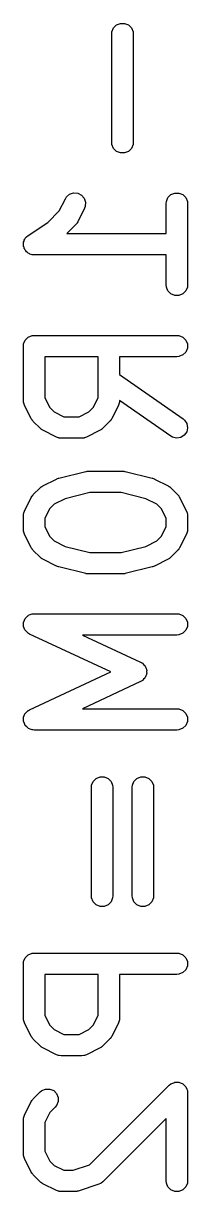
# Model space of a CAD drawing. Header units: inches. Extents: x -2.1 to 1.75, y 0.25 to 2.74.
# Drawn here: x 1.2149 to 1.2602, y 0.2452 to 0.5679 of the extents above; entities that cross this region are included whole.
import ezdxf

# ---------------------------------------------------------------- set-up
doc = ezdxf.new("R2010")
doc.units = ezdxf.units.IN
doc.header["$MEASUREMENT"] = 0
doc.layers.add('BLACK', color=250, linetype='CONTINUOUS')

msp = doc.modelspace()

# ---------------------------------------------------------------- linework, layer by layer
at = {"layer": 'BLACK', "linetype": 'CONTINUOUS'}
for p, q in [((1.23925, 0.56502), (1.2393, 0.5656)), ((1.23925, 0.53503), (1.23925, 0.56502)), ((1.2393, 0.5656), (1.23974, 0.56666)), ((1.23974, 0.56666), (1.24056, 0.56748)), ((1.24056, 0.56748), (1.24162, 0.56792)), ((1.24162, 0.56792), (1.24278, 0.56792)), ((1.24278, 0.56792), (1.24384, 0.56748)), ((1.24384, 0.56748), (1.24465, 0.56666)), ((1.24465, 0.56666), (1.2451, 0.5656)), ((1.2451, 0.5656), (1.24515, 0.56502)), ((1.24515, 0.56502), (1.24515, 0.53503)), ((1.2393, 0.53445), (1.23925, 0.53503)), ((1.23974, 0.53339), (1.2393, 0.53445)), ((1.24056, 0.53257), (1.23974, 0.53339)), ((1.24162, 0.53213), (1.24056, 0.53257)), ((1.24384, 0.53257), (1.24278, 0.53213)), ((1.24465, 0.53339), (1.24384, 0.53257)), ((1.2451, 0.53445), (1.24465, 0.53339)), ((1.24515, 0.53503), (1.2451, 0.53445)), ((1.24278, 0.53213), (1.24162, 0.53213)), ((1.22644, 0.51947), (1.22674, 0.51996)), ((1.22674, 0.51996), (1.22761, 0.52072)), ((1.22761, 0.52072), (1.22871, 0.52108)), ((1.22871, 0.52108), (1.22986, 0.521)), ((1.22986, 0.521), (1.23089, 0.52049)), ((1.23089, 0.52049), (1.23164, 0.51962)), ((1.23164, 0.51962), (1.23201, 0.51852)), ((1.2543, 0.51873), (1.25474, 0.51979)), ((1.25474, 0.51979), (1.25556, 0.52061)), ((1.25556, 0.52061), (1.25662, 0.52105)), ((1.25662, 0.52105), (1.25777, 0.52105)), ((1.25777, 0.52105), (1.25884, 0.52061)), ((1.25884, 0.52061), (1.25965, 0.51979)), ((1.25965, 0.51979), (1.26009, 0.51873)), ((1.22477, 0.51615), (1.22644, 0.51947)), ((1.23172, 0.51683), (1.22984, 0.51308)), ((1.23192, 0.51737), (1.23172, 0.51683)), ((1.23201, 0.51852), (1.23192, 0.51737)), ((1.25424, 0.51815), (1.2543, 0.51873)), ((1.25424, 0.50986), (1.25424, 0.51815)), ((1.26009, 0.51873), (1.26015, 0.51815)), ((1.26015, 0.51815), (1.26015, 0.49566)), ((1.22157, 0.51295), (1.22477, 0.51615)), ((1.22984, 0.51308), (1.22969, 0.51284)), ((1.21619, 0.50936), (1.22157, 0.51295)), ((1.22929, 0.51232), (1.22683, 0.50986)), ((1.22683, 0.50986), (1.25424, 0.50986)), ((1.22948, 0.51254), (1.22929, 0.51232)), ((1.22953, 0.51259), (1.22948, 0.51254)), ((1.22959, 0.51268), (1.22953, 0.51259)), ((1.22966, 0.51276), (1.22959, 0.51268)), ((1.22969, 0.51284), (1.22966, 0.51276)), ((1.21487, 0.50691), (1.21493, 0.50719)), ((1.21493, 0.50662), (1.21487, 0.50691)), ((1.21493, 0.50748), (1.21504, 0.50775)), ((1.21493, 0.50719), (1.21493, 0.50748)), ((1.21493, 0.50633), (1.21493, 0.50662)), ((1.21504, 0.50775), (1.2151, 0.50804)), ((1.2151, 0.50804), (1.21526, 0.50828)), ((1.21526, 0.50828), (1.21537, 0.50855)), ((1.21537, 0.50855), (1.21558, 0.50875)), ((1.21558, 0.50875), (1.21574, 0.50899)), ((1.21574, 0.50899), (1.21619, 0.50936)), ((1.21619, 0.50936), (1.21619, 0.50936)), ((1.21619, 0.50936), (1.21619, 0.50936)), ((1.21619, 0.50936), (1.21619, 0.50936)), ((1.21504, 0.50606), (1.21493, 0.50633)), ((1.2151, 0.50578), (1.21504, 0.50606)), ((1.21526, 0.50553), (1.2151, 0.50578)), ((1.21537, 0.50526), (1.21526, 0.50553)), ((1.21558, 0.50506), (1.21537, 0.50526)), ((1.21574, 0.50482), (1.21558, 0.50506)), ((1.21598, 0.50466), (1.21574, 0.50482)), ((1.21619, 0.50445), (1.21598, 0.50466)), ((1.21645, 0.50434), (1.21619, 0.50445)), ((1.21669, 0.50418), (1.21645, 0.50434)), ((1.21698, 0.50412), (1.21669, 0.50418)), ((1.21725, 0.50401), (1.21698, 0.50412)), ((1.21782, 0.50395), (1.21725, 0.50401)), ((1.21783, 0.50395), (1.21782, 0.50395)), ((1.21782, 0.50395), (1.21782, 0.50395)), ((1.25424, 0.50395), (1.21783, 0.50395)), ((1.21783, 0.50395), (1.21783, 0.50395)), ((1.25424, 0.49566), (1.25424, 0.50395)), ((1.2543, 0.49508), (1.25424, 0.49566)), ((1.25474, 0.49402), (1.2543, 0.49508)), ((1.25556, 0.4932), (1.25474, 0.49402)), ((1.25965, 0.49402), (1.25884, 0.4932)), ((1.26009, 0.49508), (1.25965, 0.49402)), ((1.26015, 0.49566), (1.26009, 0.49508)), ((1.25662, 0.49276), (1.25556, 0.4932)), ((1.25777, 0.49276), (1.25662, 0.49276)), ((1.25884, 0.4932), (1.25777, 0.49276)), ((1.21537, 0.48042), (1.21619, 0.48124)), ((1.21619, 0.48124), (1.21725, 0.48168)), ((1.21725, 0.48168), (1.21783, 0.48174)), ((1.21783, 0.48174), (1.2572, 0.48174)), ((1.2572, 0.48174), (1.25777, 0.48168)), ((1.25777, 0.48168), (1.25884, 0.48124)), ((1.25884, 0.48124), (1.25965, 0.48042)), ((1.21487, 0.47878), (1.21493, 0.47936)), ((1.21487, 0.46379), (1.21487, 0.47878)), ((1.21493, 0.47936), (1.21537, 0.48042)), ((1.25965, 0.48042), (1.26009, 0.47936)), ((1.26009, 0.47821), (1.25965, 0.47714)), ((1.26009, 0.47936), (1.26009, 0.47821)), ((1.2355, 0.47583), (1.22078, 0.47583)), ((1.22078, 0.47583), (1.22078, 0.46448)), ((1.2355, 0.46448), (1.2355, 0.47583)), ((1.2572, 0.47583), (1.2414, 0.47583)), ((1.2414, 0.47583), (1.2414, 0.47095)), ((1.25777, 0.47589), (1.2572, 0.47583)), ((1.25884, 0.47633), (1.25777, 0.47589)), ((1.25965, 0.47714), (1.25884, 0.47633)), ((1.2414, 0.47095), (1.25889, 0.45871)), ((1.21493, 0.46321), (1.21487, 0.46379)), ((1.21497, 0.46311), (1.21493, 0.46321)), ((1.21498, 0.46301), (1.21497, 0.46311)), ((1.21519, 0.46246), (1.21498, 0.46301)), ((1.21706, 0.45872), (1.21519, 0.46246)), ((1.22078, 0.46448), (1.22213, 0.46178)), ((1.22213, 0.46178), (1.22333, 0.46059)), ((1.23295, 0.46059), (1.23415, 0.46178)), ((1.23415, 0.46178), (1.2355, 0.46448)), ((1.24109, 0.46246), (1.23922, 0.45872)), ((1.2413, 0.46301), (1.24109, 0.46246)), ((1.24131, 0.46311), (1.2413, 0.46301)), ((1.24135, 0.46321), (1.24131, 0.46311)), ((1.2414, 0.46374), (1.24135, 0.46321)), ((1.2555, 0.45387), (1.2414, 0.46374)), ((1.21722, 0.45847), (1.21706, 0.45872)), ((1.21725, 0.4584), (1.21722, 0.45847)), ((1.21731, 0.45831), (1.21725, 0.4584)), ((1.21737, 0.45823), (1.21731, 0.45831)), ((1.21743, 0.45817), (1.21737, 0.45823)), ((1.22333, 0.46059), (1.22602, 0.45924)), ((1.22602, 0.45924), (1.23025, 0.45924)), ((1.23025, 0.45924), (1.23295, 0.46059)), ((1.23891, 0.45823), (1.23885, 0.45817)), ((1.23896, 0.45831), (1.23891, 0.45823)), ((1.23903, 0.4584), (1.23896, 0.45831)), ((1.23906, 0.45847), (1.23903, 0.4584)), ((1.23922, 0.45872), (1.23906, 0.45847)), ((1.25889, 0.45871), (1.25933, 0.45833)), ((1.25933, 0.45833), (1.25995, 0.45736)), ((1.21761, 0.45795), (1.21743, 0.45817)), ((1.21949, 0.45607), (1.21761, 0.45795)), ((1.21972, 0.45589), (1.21949, 0.45607)), ((1.21977, 0.45583), (1.21972, 0.45589)), ((1.21986, 0.45577), (1.21977, 0.45583)), ((1.21994, 0.45571), (1.21986, 0.45577)), ((1.22001, 0.45568), (1.21994, 0.45571)), ((1.22026, 0.45552), (1.22001, 0.45568)), ((1.22401, 0.45365), (1.22026, 0.45552)), ((1.23602, 0.45552), (1.23227, 0.45365)), ((1.23627, 0.45568), (1.23602, 0.45552)), ((1.23634, 0.45571), (1.23627, 0.45568)), ((1.23642, 0.45577), (1.23634, 0.45571)), ((1.23651, 0.45583), (1.23642, 0.45577)), ((1.23656, 0.45589), (1.23651, 0.45583)), ((1.23679, 0.45607), (1.23656, 0.45589)), ((1.23866, 0.45795), (1.23679, 0.45607)), ((1.23885, 0.45817), (1.23866, 0.45795)), ((1.2599, 0.4551), (1.25924, 0.45415)), ((1.26015, 0.45622), (1.2599, 0.4551)), ((1.25995, 0.45736), (1.26015, 0.45622)), ((1.22455, 0.45344), (1.22401, 0.45365)), ((1.22465, 0.45343), (1.22455, 0.45344)), ((1.22475, 0.45339), (1.22465, 0.45343)), ((1.22533, 0.45333), (1.22475, 0.45339)), ((1.23095, 0.45333), (1.22533, 0.45333)), ((1.23153, 0.45339), (1.23095, 0.45333)), ((1.23162, 0.45343), (1.23153, 0.45339)), ((1.23173, 0.45344), (1.23162, 0.45343)), ((1.23227, 0.45365), (1.23173, 0.45344)), ((1.25601, 0.45358), (1.2555, 0.45387)), ((1.25713, 0.45333), (1.25601, 0.45358)), ((1.25827, 0.45353), (1.25713, 0.45333)), ((1.25924, 0.45415), (1.25827, 0.45353)), ((1.22405, 0.44207), (1.22407, 0.44208)), ((1.22407, 0.44208), (1.22431, 0.44217)), ((1.22431, 0.44217), (1.22455, 0.44226)), ((1.22455, 0.44226), (1.22457, 0.44226)), ((1.22457, 0.44226), (1.22461, 0.44228)), ((1.22461, 0.44228), (1.23211, 0.44415)), ((1.23211, 0.44415), (1.23221, 0.44417)), ((1.23221, 0.44417), (1.23225, 0.44418)), ((1.23225, 0.44418), (1.23247, 0.44421)), ((1.23247, 0.44421), (1.23268, 0.44424)), ((1.23268, 0.44424), (1.23273, 0.44423)), ((1.23273, 0.44423), (1.23283, 0.44424)), ((1.23283, 0.44424), (1.2422, 0.44424)), ((1.2422, 0.44424), (1.2423, 0.44423)), ((1.2423, 0.44423), (1.24234, 0.44424)), ((1.24234, 0.44424), (1.24256, 0.44421)), ((1.24256, 0.44421), (1.24278, 0.44418)), ((1.24278, 0.44418), (1.24282, 0.44417)), ((1.24282, 0.44417), (1.24292, 0.44415)), ((1.24292, 0.44415), (1.25041, 0.44228)), ((1.25041, 0.44228), (1.25046, 0.44226)), ((1.25046, 0.44226), (1.25048, 0.44226)), ((1.25048, 0.44226), (1.25072, 0.44217)), ((1.25072, 0.44217), (1.25096, 0.44208)), ((1.25096, 0.44208), (1.25098, 0.44207)), ((1.21761, 0.43775), (1.21949, 0.43963)), ((1.21949, 0.43963), (1.21972, 0.43981)), ((1.21972, 0.43981), (1.21977, 0.43987)), ((1.21977, 0.43987), (1.21986, 0.43993)), ((1.21986, 0.43993), (1.21994, 0.43999)), ((1.21994, 0.43999), (1.22001, 0.44002)), ((1.22001, 0.44002), (1.22026, 0.44018)), ((1.22026, 0.44018), (1.22401, 0.44205)), ((1.22401, 0.44205), (1.22405, 0.44207)), ((1.25098, 0.44207), (1.25102, 0.44205)), ((1.25102, 0.44205), (1.25477, 0.44018)), ((1.25477, 0.44018), (1.25502, 0.44002)), ((1.25502, 0.44002), (1.25509, 0.43999)), ((1.25509, 0.43999), (1.25517, 0.43993)), ((1.25517, 0.43993), (1.25526, 0.43987)), ((1.25526, 0.43987), (1.25531, 0.43981)), ((1.25531, 0.43981), (1.25554, 0.43963)), ((1.25554, 0.43963), (1.25741, 0.43775)), ((1.21519, 0.43323), (1.21706, 0.43698)), ((1.21706, 0.43698), (1.21722, 0.43723)), ((1.21722, 0.43723), (1.21725, 0.4373)), ((1.21725, 0.4373), (1.21731, 0.43739)), ((1.21731, 0.43739), (1.21737, 0.43747)), ((1.21737, 0.43747), (1.21743, 0.43753)), ((1.21743, 0.43753), (1.21761, 0.43775)), ((1.22636, 0.43663), (1.22333, 0.43511)), ((1.23319, 0.43834), (1.22636, 0.43663)), ((1.24184, 0.43834), (1.23319, 0.43834)), ((1.24867, 0.43663), (1.24184, 0.43834)), ((1.2517, 0.43511), (1.24867, 0.43663)), ((1.25741, 0.43775), (1.2576, 0.43753)), ((1.2576, 0.43753), (1.25766, 0.43747)), ((1.25766, 0.43747), (1.25771, 0.43739)), ((1.25771, 0.43739), (1.25778, 0.4373)), ((1.25778, 0.4373), (1.25781, 0.43723)), ((1.25781, 0.43723), (1.25796, 0.43698)), ((1.25796, 0.43698), (1.25984, 0.43323)), ((1.21487, 0.43191), (1.21493, 0.43249)), ((1.21493, 0.43249), (1.21497, 0.43259)), ((1.21497, 0.43259), (1.21498, 0.43269)), ((1.21498, 0.43269), (1.21519, 0.43323)), ((1.22213, 0.43391), (1.22078, 0.43122)), ((1.22333, 0.43511), (1.22213, 0.43391)), ((1.2529, 0.43391), (1.2517, 0.43511)), ((1.25424, 0.43122), (1.2529, 0.43391)), ((1.25984, 0.43323), (1.26005, 0.43269)), ((1.26005, 0.43269), (1.26005, 0.43259)), ((1.26005, 0.43259), (1.26009, 0.43249)), ((1.26009, 0.43249), (1.26015, 0.43191)), ((1.21487, 0.42816), (1.21487, 0.43191)), ((1.22078, 0.43122), (1.22078, 0.42886)), ((1.25424, 0.42886), (1.25424, 0.43122)), ((1.26015, 0.43191), (1.26015, 0.42816)), ((1.21493, 0.42759), (1.21487, 0.42816)), ((1.21497, 0.42749), (1.21493, 0.42759)), ((1.21498, 0.42738), (1.21497, 0.42749)), ((1.21519, 0.42684), (1.21498, 0.42738)), ((1.21706, 0.42309), (1.21519, 0.42684)), ((1.22078, 0.42886), (1.22213, 0.42616)), ((1.22213, 0.42616), (1.22333, 0.42497)), ((1.2517, 0.42497), (1.2529, 0.42616)), ((1.2529, 0.42616), (1.25424, 0.42886)), ((1.25984, 0.42684), (1.25796, 0.42309)), ((1.26005, 0.42738), (1.25984, 0.42684)), ((1.26009, 0.42759), (1.26005, 0.42749)), ((1.26005, 0.42749), (1.26005, 0.42738)), ((1.26015, 0.42816), (1.26009, 0.42759)), ((1.21722, 0.42285), (1.21706, 0.42309)), ((1.21725, 0.42277), (1.21722, 0.42285)), ((1.21731, 0.42269), (1.21725, 0.42277)), ((1.22333, 0.42497), (1.22636, 0.42345)), ((1.22636, 0.42345), (1.23319, 0.42174)), ((1.24184, 0.42174), (1.24867, 0.42345)), ((1.24867, 0.42345), (1.2517, 0.42497)), ((1.25778, 0.42277), (1.25771, 0.42269)), ((1.25781, 0.42285), (1.25778, 0.42277)), ((1.25796, 0.42309), (1.25781, 0.42285)), ((1.21737, 0.4226), (1.21731, 0.42269)), ((1.21743, 0.42255), (1.21737, 0.4226)), ((1.21761, 0.42233), (1.21743, 0.42255)), ((1.21949, 0.42045), (1.21761, 0.42233)), ((1.21972, 0.42027), (1.21949, 0.42045)), ((1.21977, 0.42021), (1.21972, 0.42027)), ((1.21986, 0.42015), (1.21977, 0.42021)), ((1.21994, 0.42009), (1.21986, 0.42015)), ((1.22001, 0.42006), (1.21994, 0.42009)), ((1.22026, 0.4199), (1.22001, 0.42006)), ((1.22401, 0.41802), (1.22026, 0.4199)), ((1.23319, 0.42174), (1.24184, 0.42174)), ((1.25477, 0.4199), (1.25102, 0.41802)), ((1.25502, 0.42006), (1.25477, 0.4199)), ((1.25509, 0.42009), (1.25502, 0.42006)), ((1.25517, 0.42015), (1.25509, 0.42009)), ((1.25526, 0.42021), (1.25517, 0.42015)), ((1.25531, 0.42027), (1.25526, 0.42021)), ((1.25554, 0.42045), (1.25531, 0.42027)), ((1.25741, 0.42233), (1.25554, 0.42045)), ((1.2576, 0.42255), (1.25741, 0.42233)), ((1.25766, 0.4226), (1.2576, 0.42255)), ((1.25771, 0.42269), (1.25766, 0.4226)), ((1.22405, 0.41801), (1.22401, 0.41802)), ((1.22407, 0.418), (1.22405, 0.41801)), ((1.22431, 0.41791), (1.22407, 0.418)), ((1.22455, 0.41782), (1.22431, 0.41791)), ((1.22457, 0.41782), (1.22455, 0.41782)), ((1.22461, 0.4178), (1.22457, 0.41782)), ((1.23211, 0.41593), (1.22461, 0.4178)), ((1.25041, 0.4178), (1.24292, 0.41593)), ((1.25046, 0.41782), (1.25041, 0.4178)), ((1.25048, 0.41782), (1.25046, 0.41782)), ((1.25072, 0.41791), (1.25048, 0.41782)), ((1.25096, 0.418), (1.25072, 0.41791)), ((1.25098, 0.41801), (1.25096, 0.418)), ((1.25102, 0.41802), (1.25098, 0.41801)), ((1.23221, 0.41591), (1.23211, 0.41593)), ((1.23225, 0.41589), (1.23221, 0.41591)), ((1.23247, 0.41587), (1.23225, 0.41589)), ((1.23268, 0.41584), (1.23247, 0.41587)), ((1.23273, 0.41585), (1.23268, 0.41584)), ((1.23283, 0.41584), (1.23273, 0.41585)), ((1.2422, 0.41584), (1.23283, 0.41584)), ((1.2423, 0.41585), (1.2422, 0.41584)), ((1.24234, 0.41584), (1.2423, 0.41585)), ((1.24256, 0.41587), (1.24234, 0.41584)), ((1.24278, 0.41589), (1.24256, 0.41587)), ((1.24282, 0.41591), (1.24278, 0.41589)), ((1.24292, 0.41593), (1.24282, 0.41591)), ((1.21518, 0.40309), (1.21537, 0.40356)), ((1.21537, 0.40356), (1.21542, 0.4036)), ((1.21542, 0.4036), (1.21545, 0.40366)), ((1.21545, 0.40366), (1.21582, 0.40401)), ((1.21582, 0.40401), (1.21619, 0.40437)), ((1.21619, 0.40437), (1.21625, 0.4044)), ((1.21625, 0.4044), (1.2163, 0.40444)), ((1.2163, 0.40444), (1.21678, 0.40462)), ((1.21678, 0.40462), (1.21725, 0.40481)), ((1.21725, 0.40481), (1.21734, 0.40482)), ((1.21734, 0.40482), (1.21738, 0.40484)), ((1.21738, 0.40484), (1.21745, 0.40483)), ((1.21745, 0.40483), (1.21783, 0.40487)), ((1.21783, 0.40487), (1.2572, 0.40487)), ((1.2572, 0.40487), (1.25777, 0.40481)), ((1.25777, 0.40481), (1.25884, 0.40437)), ((1.25884, 0.40437), (1.25965, 0.40356)), ((1.25965, 0.40356), (1.26009, 0.40249)), ((1.21491, 0.40147), (1.21493, 0.40198)), ((1.21493, 0.40141), (1.21491, 0.40147)), ((1.21493, 0.40249), (1.21496, 0.40255)), ((1.21493, 0.40198), (1.21493, 0.40249)), ((1.21493, 0.40134), (1.21493, 0.40141)), ((1.21513, 0.40087), (1.21493, 0.40134)), ((1.21496, 0.40262), (1.21518, 0.40309)), ((1.21496, 0.40255), (1.21496, 0.40262)), ((1.2153, 0.40039), (1.21513, 0.40087)), ((1.21535, 0.40034), (1.2153, 0.40039)), ((1.21537, 0.40028), (1.21535, 0.40034)), ((1.21573, 0.39992), (1.21537, 0.40028)), ((1.25965, 0.40028), (1.25884, 0.39946)), ((1.26009, 0.40134), (1.25965, 0.40028)), ((1.26009, 0.40249), (1.26009, 0.40134)), ((1.21608, 0.39954), (1.21573, 0.39992)), ((1.21616, 0.39949), (1.21608, 0.39954)), ((1.21619, 0.39946), (1.21616, 0.39949)), ((1.21625, 0.39944), (1.21619, 0.39946)), ((1.21658, 0.39924), (1.21625, 0.39944)), ((1.23897, 0.38879), (1.21658, 0.39924)), ((1.2572, 0.39897), (1.23114, 0.39897)), ((1.23114, 0.39897), (1.2472, 0.39147)), ((1.25777, 0.39902), (1.2572, 0.39897)), ((1.25884, 0.39946), (1.25777, 0.39902)), ((1.2472, 0.39147), (1.24741, 0.39135)), ((1.24741, 0.39135), (1.24748, 0.39132)), ((1.24748, 0.39132), (1.24753, 0.39127)), ((1.24753, 0.39127), (1.2477, 0.39118)), ((1.2477, 0.39118), (1.248, 0.39084)), ((1.248, 0.39084), (1.24833, 0.39054)), ((1.24833, 0.39054), (1.24839, 0.39042)), ((1.21658, 0.37835), (1.23897, 0.38879)), ((1.24839, 0.39042), (1.24847, 0.39033)), ((1.24847, 0.38726), (1.24839, 0.38717)), ((1.24847, 0.39033), (1.24863, 0.3899)), ((1.24863, 0.38769), (1.24847, 0.38726)), ((1.24863, 0.3899), (1.24882, 0.3895)), ((1.24882, 0.38809), (1.24863, 0.38769)), ((1.24882, 0.3895), (1.24882, 0.38937)), ((1.24882, 0.38937), (1.24887, 0.38924)), ((1.24887, 0.38835), (1.24882, 0.38822)), ((1.24882, 0.38822), (1.24882, 0.38809)), ((1.24887, 0.38924), (1.24885, 0.38879)), ((1.24885, 0.38879), (1.24887, 0.38835)), ((1.2472, 0.38612), (1.23114, 0.37862)), ((1.24741, 0.38624), (1.2472, 0.38612)), ((1.24748, 0.38627), (1.24741, 0.38624)), ((1.24753, 0.38632), (1.24748, 0.38627)), ((1.2477, 0.38641), (1.24753, 0.38632)), ((1.248, 0.38674), (1.2477, 0.38641)), ((1.24833, 0.38705), (1.248, 0.38674)), ((1.24839, 0.38717), (1.24833, 0.38705)), ((1.21537, 0.37731), (1.21573, 0.37767)), ((1.21573, 0.37767), (1.21608, 0.37805)), ((1.21608, 0.37805), (1.21616, 0.3781)), ((1.21616, 0.3781), (1.21619, 0.37813)), ((1.21619, 0.37813), (1.21625, 0.37815)), ((1.21625, 0.37815), (1.21658, 0.37835)), ((1.23114, 0.37862), (1.2572, 0.37862)), ((1.2572, 0.37862), (1.25777, 0.37857)), ((1.25777, 0.37857), (1.25884, 0.37813)), ((1.25884, 0.37813), (1.25965, 0.37731)), ((1.21491, 0.37612), (1.21493, 0.37618)), ((1.21493, 0.37561), (1.21491, 0.37612)), ((1.21493, 0.37625), (1.21513, 0.37672)), ((1.21493, 0.37618), (1.21493, 0.37625)), ((1.21493, 0.3751), (1.21493, 0.37561)), ((1.21496, 0.37503), (1.21493, 0.3751)), ((1.21496, 0.37497), (1.21496, 0.37503)), ((1.21518, 0.3745), (1.21496, 0.37497)), ((1.21513, 0.37672), (1.2153, 0.3772)), ((1.21537, 0.37403), (1.21518, 0.3745)), ((1.2153, 0.3772), (1.21535, 0.37725)), ((1.21535, 0.37725), (1.21537, 0.37731)), ((1.25965, 0.37731), (1.26009, 0.37625)), ((1.26009, 0.3751), (1.25965, 0.37403)), ((1.26009, 0.37625), (1.26009, 0.3751)), ((1.21542, 0.37398), (1.21537, 0.37403)), ((1.21545, 0.37392), (1.21542, 0.37398)), ((1.21582, 0.37358), (1.21545, 0.37392)), ((1.21619, 0.37322), (1.21582, 0.37358)), ((1.21625, 0.37319), (1.21619, 0.37322)), ((1.2163, 0.37315), (1.21625, 0.37319)), ((1.21678, 0.37297), (1.2163, 0.37315)), ((1.21725, 0.37278), (1.21678, 0.37297)), ((1.21734, 0.37277), (1.21725, 0.37278)), ((1.21738, 0.37275), (1.21734, 0.37277)), ((1.21745, 0.37276), (1.21738, 0.37275)), ((1.21783, 0.37272), (1.21745, 0.37276)), ((1.2572, 0.37272), (1.21783, 0.37272)), ((1.25777, 0.37278), (1.2572, 0.37272)), ((1.25884, 0.37322), (1.25777, 0.37278)), ((1.25965, 0.37403), (1.25884, 0.37322)), ((1.23368, 0.3575), (1.23412, 0.35856)), ((1.23412, 0.35856), (1.23493, 0.35938)), ((1.23493, 0.35938), (1.236, 0.35982)), ((1.236, 0.35982), (1.23715, 0.35982)), ((1.23715, 0.35982), (1.23822, 0.35938)), ((1.23822, 0.35938), (1.23903, 0.35856)), ((1.23903, 0.35856), (1.23947, 0.3575)), ((1.24493, 0.3575), (1.24537, 0.35856)), ((1.24537, 0.35856), (1.24618, 0.35938)), ((1.24618, 0.35938), (1.24725, 0.35982)), ((1.24725, 0.35982), (1.2484, 0.35982)), ((1.2484, 0.35982), (1.24946, 0.35938)), ((1.24946, 0.35938), (1.25028, 0.35856)), ((1.25028, 0.35856), (1.25072, 0.3575)), ((1.23362, 0.35692), (1.23368, 0.3575)), ((1.23362, 0.32693), (1.23362, 0.35692)), ((1.23947, 0.3575), (1.23953, 0.35692)), ((1.23953, 0.35692), (1.23953, 0.32693)), ((1.24487, 0.35692), (1.24493, 0.3575)), ((1.24487, 0.32693), (1.24487, 0.35692)), ((1.25072, 0.3575), (1.25078, 0.35692)), ((1.25078, 0.35692), (1.25078, 0.32693)), ((1.23368, 0.32635), (1.23362, 0.32693)), ((1.23412, 0.32529), (1.23368, 0.32635)), ((1.23947, 0.32635), (1.23903, 0.32529)), ((1.23953, 0.32693), (1.23947, 0.32635)), ((1.24493, 0.32635), (1.24487, 0.32693)), ((1.24537, 0.32529), (1.24493, 0.32635)), ((1.25072, 0.32635), (1.25028, 0.32529)), ((1.25078, 0.32693), (1.25072, 0.32635)), ((1.23493, 0.32447), (1.23412, 0.32529)), ((1.236, 0.32403), (1.23493, 0.32447)), ((1.23715, 0.32403), (1.236, 0.32403)), ((1.23822, 0.32447), (1.23715, 0.32403)), ((1.23903, 0.32529), (1.23822, 0.32447)), ((1.24618, 0.32447), (1.24537, 0.32529)), ((1.24725, 0.32403), (1.24618, 0.32447)), ((1.2484, 0.32403), (1.24725, 0.32403)), ((1.24946, 0.32447), (1.2484, 0.32403)), ((1.25028, 0.32529), (1.24946, 0.32447)), ((1.21493, 0.30876), (1.21537, 0.30982)), ((1.21537, 0.30982), (1.21619, 0.31063)), ((1.21619, 0.31063), (1.21725, 0.31108)), ((1.21725, 0.31108), (1.21783, 0.31113)), ((1.21783, 0.31113), (1.2572, 0.31113)), ((1.2572, 0.31113), (1.25777, 0.31108)), ((1.25777, 0.31108), (1.25884, 0.31063)), ((1.25884, 0.31063), (1.25965, 0.30982)), ((1.25965, 0.30982), (1.26009, 0.30876)), ((1.21487, 0.30818), (1.21493, 0.30876)), ((1.21487, 0.29318), (1.21487, 0.30818)), ((1.26009, 0.3076), (1.25965, 0.30654)), ((1.26009, 0.30876), (1.26009, 0.3076)), ((1.2355, 0.30523), (1.22078, 0.30523)), ((1.22078, 0.30523), (1.22078, 0.29388)), ((1.2355, 0.29388), (1.2355, 0.30523)), ((1.2572, 0.30523), (1.2414, 0.30523)), ((1.2414, 0.30523), (1.2414, 0.29318)), ((1.25777, 0.30528), (1.2572, 0.30523)), ((1.25884, 0.30572), (1.25777, 0.30528)), ((1.25965, 0.30654), (1.25884, 0.30572)), ((1.22078, 0.29388), (1.22213, 0.29118)), ((1.23415, 0.29118), (1.2355, 0.29388)), ((1.21493, 0.29261), (1.21487, 0.29318)), ((1.21497, 0.29251), (1.21493, 0.29261)), ((1.21498, 0.2924), (1.21497, 0.29251)), ((1.21519, 0.29186), (1.21498, 0.2924)), ((1.21706, 0.28811), (1.21519, 0.29186)), ((1.22213, 0.29118), (1.22333, 0.28998)), ((1.23295, 0.28998), (1.23415, 0.29118)), ((1.24109, 0.29186), (1.23922, 0.28811)), ((1.2413, 0.2924), (1.24109, 0.29186)), ((1.24131, 0.29251), (1.2413, 0.2924)), ((1.24135, 0.29261), (1.24131, 0.29251)), ((1.2414, 0.29318), (1.24135, 0.29261)), ((1.21722, 0.28786), (1.21706, 0.28811)), ((1.21725, 0.28779), (1.21722, 0.28786)), ((1.21731, 0.28771), (1.21725, 0.28779)), ((1.21737, 0.28762), (1.21731, 0.28771)), ((1.21743, 0.28757), (1.21737, 0.28762)), ((1.21761, 0.28734), (1.21743, 0.28757)), ((1.21949, 0.28547), (1.21761, 0.28734)), ((1.22333, 0.28998), (1.22602, 0.28864)), ((1.22602, 0.28864), (1.23025, 0.28864)), ((1.23025, 0.28864), (1.23295, 0.28998)), ((1.23866, 0.28734), (1.23679, 0.28547)), ((1.23885, 0.28757), (1.23866, 0.28734)), ((1.23891, 0.28762), (1.23885, 0.28757)), ((1.23896, 0.28771), (1.23891, 0.28762)), ((1.23903, 0.28779), (1.23896, 0.28771)), ((1.23906, 0.28786), (1.23903, 0.28779)), ((1.23922, 0.28811), (1.23906, 0.28786)), ((1.21972, 0.28528), (1.21949, 0.28547)), ((1.21977, 0.28522), (1.21972, 0.28528)), ((1.21986, 0.28517), (1.21977, 0.28522)), ((1.21994, 0.2851), (1.21986, 0.28517)), ((1.22001, 0.28507), (1.21994, 0.2851)), ((1.22026, 0.28492), (1.22001, 0.28507)), ((1.22401, 0.28304), (1.22026, 0.28492)), ((1.23602, 0.28492), (1.23227, 0.28304)), ((1.23627, 0.28507), (1.23602, 0.28492)), ((1.23634, 0.2851), (1.23627, 0.28507)), ((1.23642, 0.28517), (1.23634, 0.2851)), ((1.23651, 0.28522), (1.23642, 0.28517)), ((1.23656, 0.28528), (1.23651, 0.28522)), ((1.23679, 0.28547), (1.23656, 0.28528)), ((1.22455, 0.28283), (1.22401, 0.28304)), ((1.22465, 0.28283), (1.22455, 0.28283)), ((1.22475, 0.28279), (1.22465, 0.28283)), ((1.22533, 0.28273), (1.22475, 0.28279)), ((1.23095, 0.28273), (1.22533, 0.28273)), ((1.23153, 0.28279), (1.23095, 0.28273)), ((1.23162, 0.28283), (1.23153, 0.28279)), ((1.23173, 0.28283), (1.23162, 0.28283)), ((1.23227, 0.28304), (1.23173, 0.28283)), ((1.23311, 0.25264), (1.25511, 0.27465)), ((1.25511, 0.27465), (1.25556, 0.27501)), ((1.25556, 0.27501), (1.25631, 0.27533)), ((1.25631, 0.27533), (1.25662, 0.27546)), ((1.25662, 0.27546), (1.25777, 0.27546)), ((1.25777, 0.27546), (1.25884, 0.27501)), ((1.25884, 0.27501), (1.25965, 0.2742)), ((1.21761, 0.2709), (1.21949, 0.27277)), ((1.21949, 0.27277), (1.21994, 0.27314)), ((1.21994, 0.27314), (1.221, 0.27358)), ((1.221, 0.27358), (1.22215, 0.27358)), ((1.22215, 0.27358), (1.22322, 0.27314)), ((1.22322, 0.27314), (1.22403, 0.27232)), ((1.22403, 0.27232), (1.22447, 0.27126)), ((1.22447, 0.27126), (1.22447, 0.27011)), ((1.25965, 0.2742), (1.25991, 0.27358)), ((1.25991, 0.27358), (1.26009, 0.27314)), ((1.26009, 0.27314), (1.26015, 0.27256)), ((1.26015, 0.27256), (1.26015, 0.24819)), ((1.21519, 0.26638), (1.21706, 0.27013)), ((1.21706, 0.27013), (1.21722, 0.27038)), ((1.21722, 0.27038), (1.21725, 0.27045)), ((1.21725, 0.27045), (1.21731, 0.27053)), ((1.21731, 0.27053), (1.21737, 0.27062)), ((1.21737, 0.27062), (1.21743, 0.27067)), ((1.21743, 0.27067), (1.21761, 0.2709)), ((1.22366, 0.2686), (1.22213, 0.26706)), ((1.22403, 0.26904), (1.22366, 0.2686)), ((1.22447, 0.27011), (1.22403, 0.26904)), ((1.21487, 0.26506), (1.21493, 0.26564)), ((1.21487, 0.25569), (1.21487, 0.26506)), ((1.21493, 0.26564), (1.21497, 0.26573)), ((1.21497, 0.26573), (1.21498, 0.26584)), ((1.21498, 0.26584), (1.21519, 0.26638)), ((1.22213, 0.26706), (1.22078, 0.26436)), ((1.25424, 0.26543), (1.23679, 0.24797)), ((1.25424, 0.24819), (1.25424, 0.26543)), ((1.22078, 0.26436), (1.22078, 0.25638)), ((1.21493, 0.25511), (1.21487, 0.25569)), ((1.21497, 0.25501), (1.21493, 0.25511)), ((1.21498, 0.25491), (1.21497, 0.25501)), ((1.22078, 0.25638), (1.22213, 0.25369)), ((1.21519, 0.25437), (1.21498, 0.25491)), ((1.21706, 0.25062), (1.21519, 0.25437)), ((1.22213, 0.25369), (1.22333, 0.25249)), ((1.22333, 0.25249), (1.22602, 0.25114)), ((1.2286, 0.25114), (1.23311, 0.25264)), ((1.21722, 0.25037), (1.21706, 0.25062)), ((1.21725, 0.2503), (1.21722, 0.25037)), ((1.21731, 0.25022), (1.21725, 0.2503)), ((1.21737, 0.25013), (1.21731, 0.25022)), ((1.21743, 0.25008), (1.21737, 0.25013)), ((1.21761, 0.24985), (1.21743, 0.25008)), ((1.21949, 0.24797), (1.21761, 0.24985)), ((1.22602, 0.25114), (1.2286, 0.25114)), ((1.21972, 0.24779), (1.21949, 0.24797)), ((1.21977, 0.24773), (1.21972, 0.24779)), ((1.21986, 0.24767), (1.21977, 0.24773)), ((1.21994, 0.24761), (1.21986, 0.24767)), ((1.22001, 0.24758), (1.21994, 0.24761)), ((1.22026, 0.24742), (1.22001, 0.24758)), ((1.22401, 0.24555), (1.22026, 0.24742)), ((1.22455, 0.24534), (1.22401, 0.24555)), ((1.22465, 0.24533), (1.22455, 0.24534)), ((1.22475, 0.24529), (1.22465, 0.24533)), ((1.22533, 0.24523), (1.22475, 0.24529)), ((1.22937, 0.24526), (1.22908, 0.24523)), ((1.22945, 0.24526), (1.22937, 0.24526)), ((1.22955, 0.24528), (1.22945, 0.24526)), ((1.22965, 0.24529), (1.22955, 0.24528)), ((1.22972, 0.24532), (1.22965, 0.24529)), ((1.23001, 0.24539), (1.22972, 0.24532)), ((1.23563, 0.24726), (1.23001, 0.24539)), ((1.23616, 0.2475), (1.23563, 0.24726)), ((1.23624, 0.24757), (1.23616, 0.2475)), ((1.23634, 0.24761), (1.23624, 0.24757)), ((1.23679, 0.24797), (1.23634, 0.24761)), ((1.2543, 0.24761), (1.25424, 0.24819)), ((1.25474, 0.24655), (1.2543, 0.24761)), ((1.25556, 0.24573), (1.25474, 0.24655)), ((1.25662, 0.24529), (1.25556, 0.24573)), ((1.25777, 0.24529), (1.25662, 0.24529)), ((1.25884, 0.24573), (1.25777, 0.24529)), ((1.25965, 0.24655), (1.25884, 0.24573)), ((1.26009, 0.24761), (1.25965, 0.24655)), ((1.26015, 0.24819), (1.26009, 0.24761)), ((1.22908, 0.24523), (1.22533, 0.24523))]:
    msp.add_line(p, q, dxfattribs=at)

doc.saveas('drawing.dxf')
